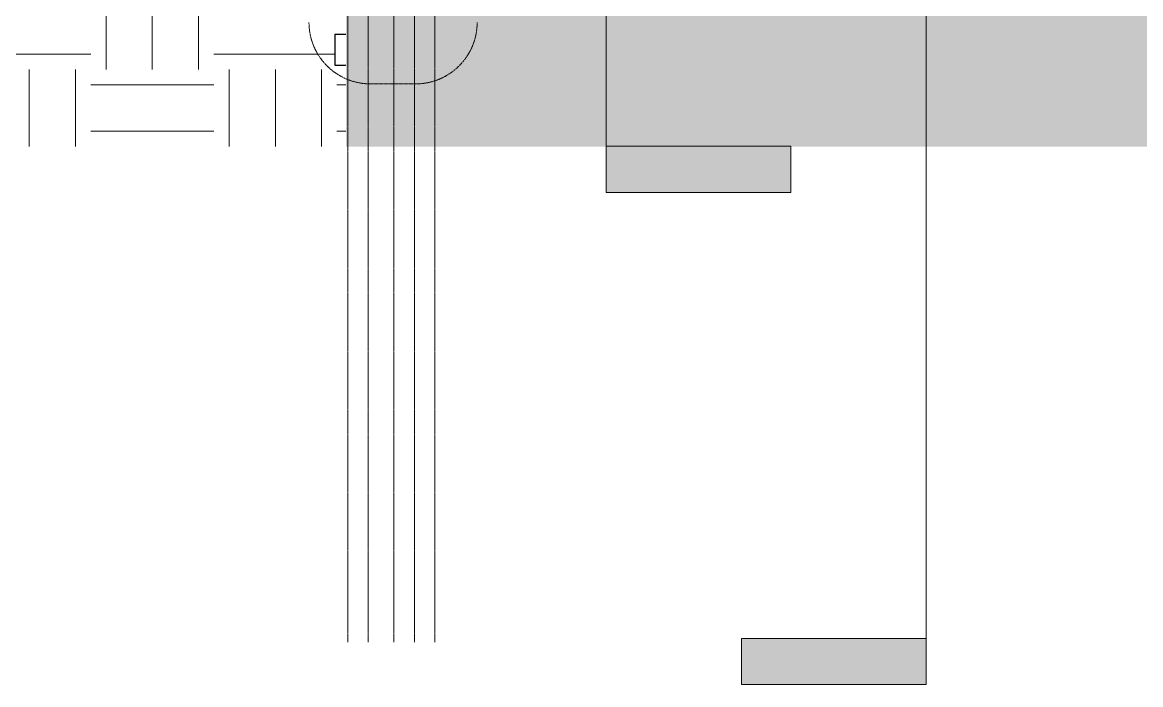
# Model space of a CAD drawing. Header units: inches. Extents: x 21380 to 98133, y -290 to 853.
# Drawn here: x 22646.5 to 23082.6, y -289.7 to -31.4 of the extents above; entities that cross this region are included whole.
import ezdxf

# ---------------------------------------------------------------- set-up
doc = ezdxf.new("R2010")
doc.units = ezdxf.units.IN
doc.header["$MEASUREMENT"] = 0
doc.linetypes.add('Dash Dot 3_16_', pattern=[0.3125, 0.1875, -0.0625, 0, -0.0625])
doc.linetypes.add('Grid Line 1_2_', pattern=[0.875, 0.5, -0.125, 0.125, -0.125])
for name, color, linetype, lineweight in [('A-ANNO-SYMB', 150, 'Continuous', 9), ('C-TOPO', 7, 'Continuous', 9), ('G-ANNO-SYMB', 111, 'Continuous', 9), ('S-FNDN', 32, 'Continuous', 9), ('S-GRID', 1, 'Continuous', 9)]:
    doc.layers.add(name, color=color, linetype=linetype, lineweight=lineweight)
pattern_1 = [(0, (22097.104, 100.19), (48, 48), [48, -48]), (0, (22097.104, 118.19), (48, 48), [48, -48]), (0, (22097.104, 136.19), (48, 48), [48, -48]), (90, (22103.104, 142.19), (-48, 48), [48, -48]), (90, (22121.104, 142.19), (-48, 48), [48, -48]), (90, (22139.104, 142.19), (-48, 48), [48, -48])]

# ---------------------------------------------------------------- blocks, each defined once
blk = doc.blocks.new('Struct_Xcel_Sports Complex_rvt-1-Building Section - East_West looking North')
at = {"layer": 'S-FNDN', "lineweight": 5}
blk.add_hatch(color=9, dxfattribs=at).paths.add_polyline_path([(22772.64, -60), (22772.64, -60), (22772.64, -36)], flags=0)
at = {"layer": 'S-FNDN', "color": 250, "lineweight": 25}
for p, q in [((22768.39, -36), (22772.64, -36)), ((22768.39, -36), (22768.39, -48)), ((22768.39, -48), (22772.64, -48))]:
    blk.add_line(p, q, dxfattribs=at)
blk = doc.blocks.new('Section - 3_32_ x 3_8_-18514-Building Section - East_West looking North')
at = {"layer": 'G-ANNO-SYMB'}
blk.add_hatch(color=256, dxfattribs=at).paths.add_polyline_path([(22946.16, -79.66), (22874.16, -79.66), (22874.16, -97.66), (22946.16, -97.66)], flags=0)
for p, q in [((22874.16, -97.66), (22874.16, -79.66)), ((22874.16, -79.66), (22946.16, -79.66)), ((22946.16, -79.66), (22946.16, -97.66)), ((22946.16, -97.66), (22874.16, -97.66))]:
    blk.add_line(p, q, dxfattribs=at)

msp = doc.modelspace()

# ---------------------------------------------------------------- hatches: boundary and pattern name
at = {"layer": 'C-TOPO'}
h = msp.add_hatch(dxfattribs=at)
h.set_pattern_fill('FP_2', color=256, style=0, pattern_type=2)
h.set_pattern_definition(pattern_1)
h.paths.add_polyline_path([(22772.64, -79.81), (22772.64, -79.81), (22772.64, -48), (22768.39, -48), (22768.39, -36), (22772.64, -36), (22772.64, -6.02), (22737.3, -6.76), (22637.92, -6.74), (22602.28, -6), (22066.14, -6), (22066.14, -36), (22071.14, -36), (22071.14, -48), (22053.14, -48), (22053.14, -36), (22056.14, -36), (22056.14, 0), (21983.24, 0), (21983.24, -79.81), (22746.21, -79.81)], flags=0)
h.paths.add_polyline_path([(22714.34, -0.74), (22738.03, -0.74), (22772.64, 0), (22602.28, 0), (22638.66, -0.74)], flags=0)
h = msp.add_hatch(dxfattribs=at)
h.set_pattern_fill('FP_2', color=256, style=0, pattern_type=2)
h.set_pattern_definition(pattern_1)
h.paths.add_polyline_path([(24413.39, -79.81), (26363.98, -79.81), (26363.98, 0), (26283.39, 0), (26283.39, -36), (26286.39, -36), (26286.39, -48), (26268.39, -48), (26268.39, -36), (26273.39, -36), (26273.39, -6), (22772.64, -6), (22772.64, -79.81), (24406.09, -79.81)], flags=0)

# ---------------------------------------------------------------- linework, layer by layer
at = {"layer": 'A-ANNO-SYMB', "linetype": 'Dash Dot 3_16_'}
msp.add_line((22782.25, -55.35), (22799.86, -55.35), dxfattribs=at)
for centre, start, end in [((22782.25, -31.35), 180, 270), ((22799.86, -31.35), 270, 360)]:
    msp.add_arc(centre, 24, start, end, dxfattribs=at)
at = {"layer": 'G-ANNO-SYMB'}
for p, q in [((22874.16, 545.16), (22874.16, -79.66)), ((22998.96, 545.16), (22998.96, -271.66))]:
    msp.add_line(p, q, dxfattribs=at)
at = {"layer": 'S-GRID', "linetype": 'Grid Line 1_2_'}
for p, q in [((22773.39, -273.16), (22773.39, 671.89)), ((22781.39, -273.16), (22781.39, 671.89)), ((22781.39, -273.16), (22781.39, 671.89)), ((22791.39, -273.16), (22791.39, 671.89)), ((22799.39, -273.16), (22799.39, 671.89)), ((22799.39, -273.16), (22799.39, 671.89)), ((22807.39, -273.16), (22807.39, 671.89))]:
    msp.add_line(p, q, dxfattribs=at)

# ---------------------------------------------------------------- block references
at = {"lineweight": 5}
msp.add_blockref('Struct_Xcel_Sports Complex_rvt-1-Building Section - East_West looking North', (0, 0), dxfattribs=at)
at = {"layer": 'G-ANNO-SYMB'}
msp.add_blockref('Section - 3_32_ x 3_8_-18514-Building Section - East_West looking North', (0, 0), dxfattribs=at)
at = {"layer": 'G-ANNO-SYMB', "extrusion": (0, 0, -1)}
msp.add_blockref('Section - 3_32_ x 3_8_-18514-Building Section - East_West looking North', (-45873.12, -192), dxfattribs=at)

doc.saveas('drawing.dxf')
